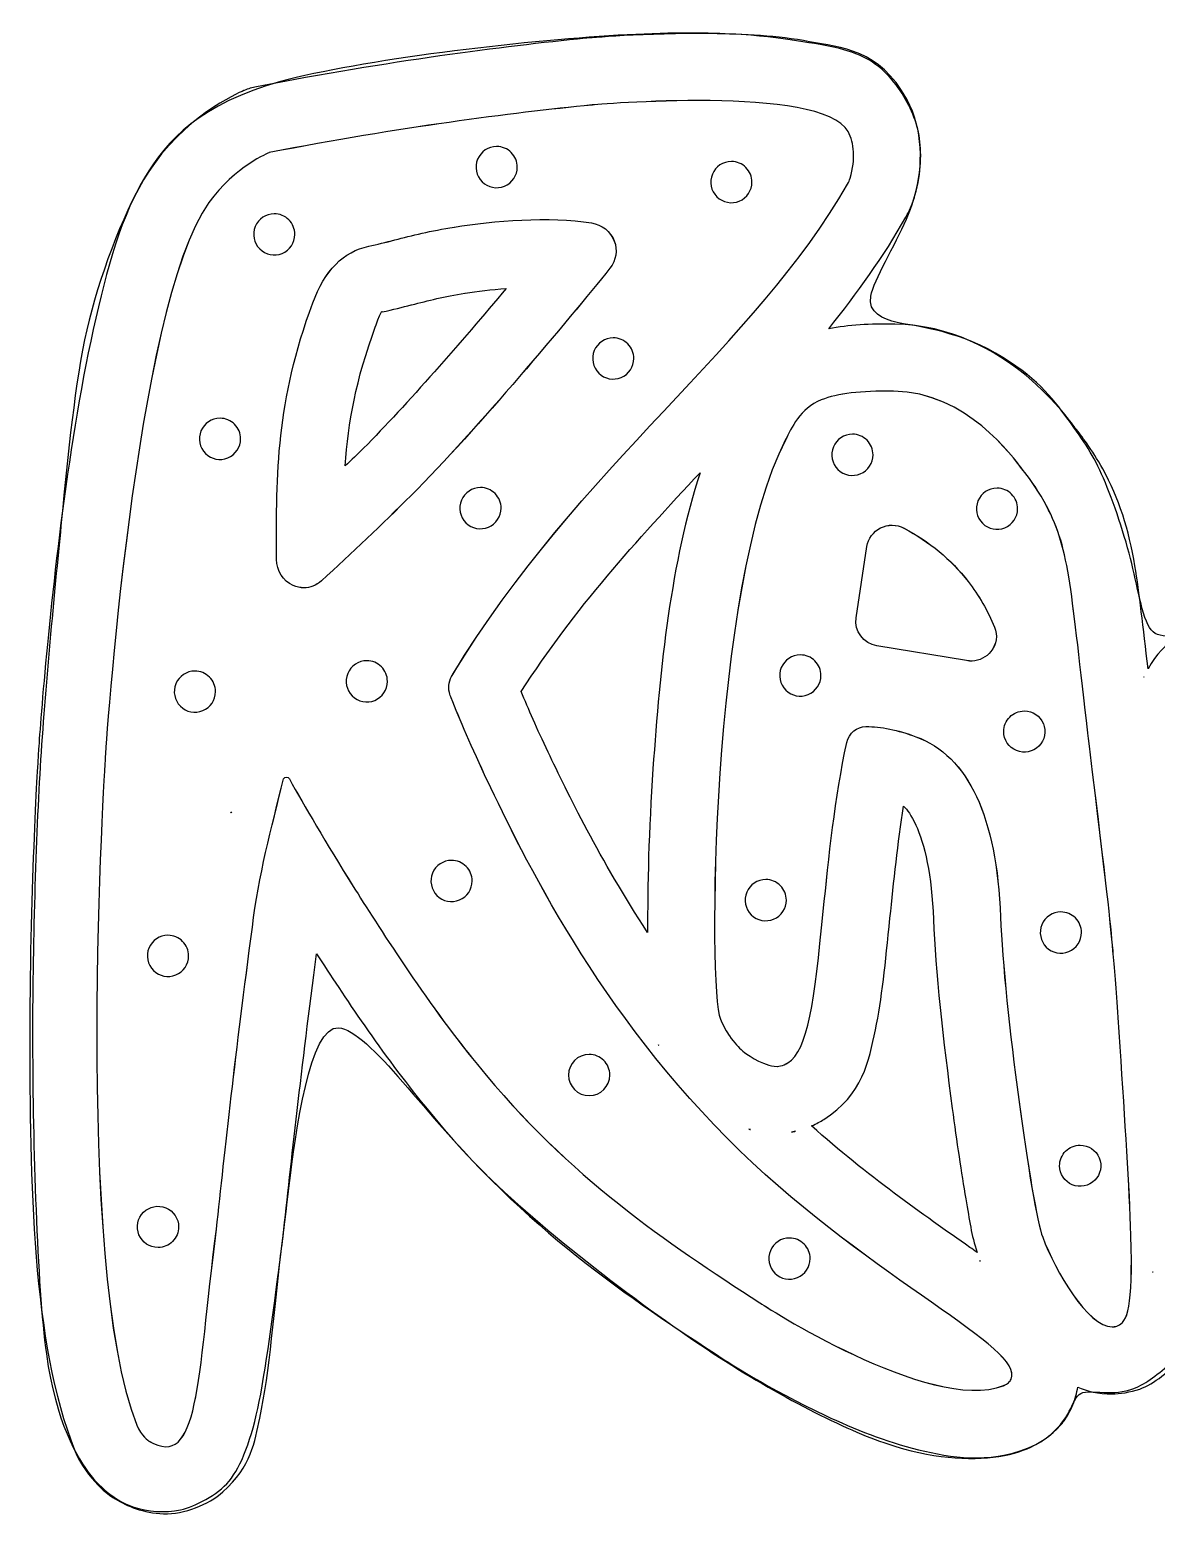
# Model space of a CAD drawing. Header units: millimetres. Extents: x 9.4 to 38.3, y 4.6 to 12.9.
# Drawn here: x 9.42 to 15.74, y 4.61 to 12.94 of the extents above; entities that cross this region are included whole.
import ezdxf

# ---------------------------------------------------------------- set-up
doc = ezdxf.new("R2010")
doc.units = ezdxf.units.MM
doc.layers.add('Outline', color=7, linetype='CONTINUOUS')

msp = doc.modelspace()

# ---------------------------------------------------------------- linework, layer by layer
at = {"layer": 'Outline', "color": 7}
for points in [[(13.244299, 12.913633), (13.244165, 12.913608)], [(11.399839, 11.352812), (11.399956, 11.352835)], [(14.057397, 9.636773), (14.118052, 10.036862)], [(14.057526, 9.63653), (14.117987, 10.037022)], [(14.67661, 9.396235), (14.173798, 9.479434)], [(14.676776, 9.396487), (14.174041, 9.479304)], [(15.67094, 9.304001), (15.671477, 9.305299)], [(10.554313, 8.54299), (10.554126, 8.543263), (10.551215, 8.548389)], [(15.537609, 7.230407), (15.527111, 7.394875)], [(15.537538, 7.230478), (15.527202, 7.394809)], [(12.949841, 7.238286), (12.948978, 7.240313)], [(13.464331, 6.766105), (13.455468, 6.768748)], [(13.717119, 6.756354), (13.69559, 6.752117)], [(14.752133, 6.027853), (14.75106, 6.030724)], [(15.720847, 5.966592), (15.719751, 5.968666)], [(13.311755, 5.478691), (13.311871, 5.478621)]]:
    msp.add_lwpolyline(points, dxfattribs=at)
for points in [[(12.722646, 12.904201)], [(13.239489, 12.537643)], [(12.041143, 12.280359)], [(10.121888, 12.185472)], [(13.357646, 12.196325)], [(10.793854, 11.903147)], [(12.572347, 11.851897)], [(12.095331, 11.48472)], [(12.695178, 11.206906)], [(14.267333, 10.908286)], [(10.489656, 10.756071)], [(14.036564, 10.666542)], [(13.18245, 10.450711)], [(11.950589, 10.36734)], [(14.847444, 10.363938)], [(14.193952, 10.140892)], [(11.058479, 9.844399)], [(13.744282, 9.428557)], [(14.81325, 9.44781)], [(10.348858, 9.338066)], [(11.312955, 9.395812)], [(15.000489, 9.114026)], [(14.112219, 9.026725)], [(11.990465, 8.721118)], [(14.322803, 8.580308)], [(11.788237, 8.276067)], [(13.550414, 8.168406)], [(14.247075, 7.951773)], [(15.205527, 7.986611)], [(10.197944, 7.855635)], [(12.560123, 7.187347)], [(13.419354, 7.208245)], [(15.537609, 7.230407)], [(13.717119, 6.756354)], [(15.313815, 6.678638)], [(10.141959, 6.10444)], [(13.683616, 6.15758)]]:
    msp.add_lwpolyline(points, close=True, dxfattribs=at)
for points in [[(13.244165, 12.913608), (12.879502, 12.918134), (12.542889, 12.887887), (12.542889, 12.887887)], [(13.723642, 12.873498), (13.531109, 12.902142), (13.266828, 12.935766), (12.722646, 12.904201)], [(13.795168, 12.868547), (13.616261, 12.901851), (13.426641, 12.91137), (13.244299, 12.913633)], [(12.538742, 12.8875), (12.071845, 12.841049), (11.442116, 12.76015), (10.69424, 12.615323)], [(12.722649, 12.904201), (12.178466, 12.872636), (11.27332, 12.766303), (10.828611, 12.644569)], [(12.542889, 12.887887), (12.541506, 12.887766), (12.540123, 12.887637), (12.538742, 12.8875)], [(14.132062, 12.76399), (14.036981, 12.821201), (13.916176, 12.844854), (13.723642, 12.873498)], [(14.34155, 12.545407), (14.186478, 12.827015), (13.974076, 12.835243), (13.795168, 12.868547)], [(14.343968, 12.527811), (14.296736, 12.61593), (14.227143, 12.706779), (14.132062, 12.76399)], [(10.828611, 12.644569), (10.383903, 12.522834), (10.189282, 12.314687), (10.065964, 12.104402)], [(10.626008, 12.595252), (10.626008, 12.595252), (10.33293, 12.479246), (10.121888, 12.185472)], [(10.69424, 12.615323), (10.670913, 12.610804), (10.648067, 12.604083), (10.626008, 12.595252)], [(14.011906, 12.36391), (13.866101, 12.628692), (12.576018, 12.513214), (12.576018, 12.513214)], [(12.576018, 12.513214), (12.118773, 12.467723), (11.50056, 12.388405), (10.765703, 12.246099)], [(12.575964, 12.513355), (12.11872, 12.467864), (11.500596, 12.388494), (10.76574, 12.246188)], [(13.239489, 12.537643), (12.898743, 12.541871), (12.575964, 12.513355), (12.575964, 12.513355)], [(14.012051, 12.36401), (13.939149, 12.496401), (13.580235, 12.533414), (13.239489, 12.537643)], [(14.343624, 12.541579), (14.34294, 12.542859), (14.342248, 12.544135), (14.34155, 12.545407)], [(14.385224, 11.999754), (14.4351, 12.175249), (14.431923, 12.376753), (14.343624, 12.541579)], [(14.419099, 12.24987), (14.41609, 12.354169), (14.391199, 12.439692), (14.343968, 12.527811)], [(14.02357, 12.102627), (14.055064, 12.213439), (14.046899, 12.298589), (14.011906, 12.36391)], [(14.023419, 12.102528), (14.054913, 12.213339), (14.047045, 12.29869), (14.012051, 12.36401)], [(10.76574, 12.246188), (10.76574, 12.246188), (10.573064, 12.169062), (10.42726, 11.966102)], [(10.765703, 12.246099), (10.765703, 12.246099), (10.57324, 12.169114), (10.427435, 11.966154)], [(12.041143, 12.280359), (11.994411, 12.280359), (11.952279, 12.252208), (11.934395, 12.209032)], [(12.122845, 12.246517), (12.101176, 12.268186), (12.071787, 12.280359), (12.041143, 12.280359)], [(12.156687, 12.164816), (12.156687, 12.19546), (12.144513, 12.224849), (12.122845, 12.246517)], [(14.339452, 11.873619), (14.403138, 12.022374), (14.422108, 12.145572), (14.419099, 12.24987)], [(10.121888, 12.185402), (9.948654, 11.94413), (9.872109, 11.656675), (9.793461, 11.317657)], [(11.934395, 12.209032), (11.916512, 12.165857), (11.926397, 12.11616), (11.959442, 12.083115)], [(12.08536, 12.058068), (12.128535, 12.075952), (12.156687, 12.118083), (12.156687, 12.164816)], [(13.357646, 12.196325), (13.310914, 12.196325), (13.268782, 12.168174), (13.250899, 12.124998)], [(13.439348, 12.162483), (13.417679, 12.184152), (13.38829, 12.196325), (13.357646, 12.196325)], [(13.47319, 12.080782), (13.47319, 12.111426), (13.461016, 12.140815), (13.439348, 12.162483)], [(10.065964, 12.104402), (9.942644, 11.894118), (9.807871, 11.540127), (9.742245, 11.251584)], [(11.959442, 12.083115), (11.992487, 12.05007), (12.042184, 12.040184), (12.08536, 12.058068)], [(13.250899, 12.124998), (13.233015, 12.081823), (13.2429, 12.032126), (13.275945, 11.999081)], [(13.401863, 11.974034), (13.445038, 11.991918), (13.47319, 12.034049), (13.47319, 12.080782)], [(14.009468, 12.069972), (14.0153, 12.08047), (14.01992, 12.090863), (14.023419, 12.102528)], [(14.009573, 12.069967), (14.015405, 12.080465), (14.020071, 12.090963), (14.02357, 12.102627)], [(11.794503, 9.319501), (12.502532, 10.483609), (13.499838, 11.171808), (14.009573, 12.069967)], [(11.794617, 9.319754), (12.502645, 10.48386), (13.499733, 11.171814), (14.009468, 12.069972)], [(13.275945, 11.999081), (13.30899, 11.966035), (13.358687, 11.95615), (13.401863, 11.974034)], [(14.33827, 11.887393), (14.354201, 11.916071), (14.371608, 11.954218), (14.383697, 11.994514)], [(14.383697, 11.994514), (14.384218, 11.996257), (14.384727, 11.998004), (14.385224, 11.999754)], [(10.427435, 11.966154), (10.008683, 11.382934), (9.845382, 8.847093), (9.845382, 8.847093)], [(10.42726, 11.966102), (10.008509, 11.382883), (9.845384, 8.846915), (9.845384, 8.846915)], [(10.687106, 11.83182), (10.669222, 11.788645), (10.679107, 11.738947), (10.712153, 11.705902)], [(10.793854, 11.903147), (10.747121, 11.903147), (10.70499, 11.874996), (10.687106, 11.83182)], [(10.875555, 11.869305), (10.853887, 11.890974), (10.824498, 11.903147), (10.793854, 11.903147)], [(10.909397, 11.787604), (10.909397, 11.818248), (10.897224, 11.847636), (10.875555, 11.869305)], [(11.470089, 11.756296), (11.564571, 11.780791), (11.672111, 11.807647), (11.803919, 11.828643)], [(11.470233, 11.756195), (11.564714, 11.78069), (11.672027, 11.807518), (11.803835, 11.828514)], [(11.803835, 11.828514), (12.021959, 11.864674), (12.339231, 11.889169), (12.572519, 11.851843)], [(11.803919, 11.828643), (12.022043, 11.864802), (12.339059, 11.889223), (12.572347, 11.851897)], [(12.572347, 11.851897), (12.631836, 11.842566), (12.680025, 11.804268), (12.701021, 11.750611)], [(12.572519, 11.851843), (12.632007, 11.842511), (12.679831, 11.804019), (12.700827, 11.750362)], [(13.903451, 11.258085), (14.062472, 11.455689), (14.209996, 11.661361), (14.336583, 11.884409)], [(14.139404, 11.440632), (14.156205, 11.532853), (14.275767, 11.724864), (14.339452, 11.873619)], [(14.336583, 11.884409), (14.33715, 11.885401), (14.337712, 11.886396), (14.33827, 11.887393)], [(10.83807, 11.680856), (10.881246, 11.69874), (10.909397, 11.740871), (10.909397, 11.787604)], [(11.324362, 11.721156), (11.369854, 11.730487), (11.418766, 11.743465), (11.470089, 11.756296)], [(11.324428, 11.721201), (11.369919, 11.730533), (11.418909, 11.743364), (11.470233, 11.756195)], [(12.701021, 11.750611), (12.72085, 11.699288), (12.711209, 11.641974), (12.676216, 11.597649)], [(12.700827, 11.750362), (12.720656, 11.699039), (12.711325, 11.641884), (12.676332, 11.597559)], [(10.712153, 11.705902), (10.745198, 11.672857), (10.794895, 11.662972), (10.83807, 11.680856)], [(11.009489, 11.402763), (11.075976, 11.584728), (11.182122, 11.69204), (11.324428, 11.721201)], [(11.009652, 11.402829), (11.076139, 11.584794), (11.182057, 11.691995), (11.324362, 11.721156)], [(12.676216, 11.597649), (12.438263, 11.301374), (11.935466, 10.699553), (11.56104, 10.322793)], [(12.676332, 11.597559), (12.438378, 11.301283), (11.935642, 10.6994), (11.561215, 10.32264)], [(12.095289, 11.484719), (11.847212, 11.189194), (11.537039, 10.832126), (11.294889, 10.588406)], [(11.564488, 11.392339), (11.656474, 11.416187), (11.749073, 11.439174), (11.863092, 11.457337)], [(11.863092, 11.457337), (11.863874, 11.457455), (11.864656, 11.457577), (11.865438, 11.457701)], [(11.865438, 11.457701), (11.931356, 11.468628), (12.012434, 11.477984), (12.095331, 11.48472)], [(14.286811, 11.293638), (14.208021, 11.311784), (14.122604, 11.348411), (14.139404, 11.440632)], [(10.806528, 9.964543), (10.805362, 10.45678), (10.804196, 10.844039), (11.009489, 11.402763)], [(10.806565, 9.964675), (10.805398, 10.456913), (10.80436, 10.844105), (11.009652, 11.402829)], [(11.362795, 11.273781), (11.401445, 11.379558), (11.39913, 11.352666), (11.399839, 11.352812)], [(11.399956, 11.352835), (11.460778, 11.365311), (11.513411, 11.379564), (11.561321, 11.391542)], [(11.561321, 11.391542), (11.562378, 11.391803), (11.563434, 11.392069), (11.564488, 11.392339)], [(9.742245, 11.251584), (9.676618, 10.963041), (9.636583, 10.54811), (9.601118, 10.18763)], [(9.793461, 11.317657), (9.714814, 10.97864), (9.654093, 10.597754), (9.606558, 10.236923)], [(11.192142, 10.488347), (11.208186, 10.734023), (11.250447, 10.967978), (11.362574, 11.273143)], [(11.362574, 11.273143), (11.362648, 11.273355), (11.362722, 11.273568), (11.362795, 11.273781)], [(14.272156, 11.284285), (14.135794, 11.285989), (14.016518, 11.279455), (13.903451, 11.258085)], [(14.273819, 11.284238), (14.273265, 11.284255), (14.27271, 11.28427), (14.272156, 11.284285)], [(15.286526, 10.700152), (15.27187, 10.718488), (14.902236, 11.273617), (14.273819, 11.284238)], [(14.839187, 11.121282), (14.611685, 11.252336), (14.365602, 11.275492), (14.286811, 11.293638)], [(12.695178, 11.206906), (12.648445, 11.206906), (12.606314, 11.178755), (12.58843, 11.13558)], [(12.776879, 11.173064), (12.755211, 11.194733), (12.725822, 11.206906), (12.695178, 11.206906)], [(12.810721, 11.091363), (12.810721, 11.122007), (12.798548, 11.151396), (12.776879, 11.173064)], [(12.58843, 11.13558), (12.570546, 11.092404), (12.580431, 11.042707), (12.613476, 11.009662)], [(12.739394, 10.984615), (12.78257, 11.002499), (12.810721, 11.04463), (12.810721, 11.091363)], [(15.245641, 10.749843), (15.153562, 10.875596), (15.066688, 10.990228), (14.839187, 11.121282)], [(12.613476, 11.009662), (12.646522, 10.976617), (12.696219, 10.966731), (12.739394, 10.984615)], [(14.267356, 10.908193), (14.080726, 10.910526), (13.95475, 10.895362), (13.861435, 10.859202)], [(14.267333, 10.908286), (14.080702, 10.910619), (13.954988, 10.895353), (13.861673, 10.859194)], [(13.861435, 10.859202), (13.742458, 10.812545), (13.693467, 10.697067), (13.661974, 10.636412)], [(13.861673, 10.859194), (13.742696, 10.812536), (13.693696, 10.697123), (13.662202, 10.636468)], [(14.993902, 10.463869), (14.930914, 10.542021), (14.681418, 10.901288), (14.267333, 10.908286)], [(14.994048, 10.463779), (14.93106, 10.541931), (14.681442, 10.901194), (14.267356, 10.908193)], [(10.489656, 10.756071), (10.442923, 10.756071), (10.400791, 10.72792), (10.382908, 10.684744)], [(10.571357, 10.722229), (10.549688, 10.743897), (10.5203, 10.756071), (10.489656, 10.756071)], [(15.444652, 10.419249), (15.388957, 10.547967), (15.33772, 10.62409), (15.245641, 10.749843)], [(10.382908, 10.684744), (10.365024, 10.641568), (10.374909, 10.591871), (10.407954, 10.558826)], [(10.605199, 10.640528), (10.605199, 10.671171), (10.593025, 10.70056), (10.571357, 10.722229)], [(14.036564, 10.666542), (13.989831, 10.666542), (13.9477, 10.638391), (13.929816, 10.595215)], [(14.118265, 10.6327), (14.096597, 10.654369), (14.067208, 10.666542), (14.036564, 10.666542)], [(15.440236, 10.471785), (15.379447, 10.581103), (15.318818, 10.660171), (15.286526, 10.700152)], [(10.533872, 10.53378), (10.577048, 10.551663), (10.605199, 10.593795), (10.605199, 10.640528)], [(11.294889, 10.588406), (11.261192, 10.554957), (11.22634, 10.521763), (11.192142, 10.488347)], [(13.661974, 10.636412), (13.236223, 9.815238), (13.225725, 7.550012), (13.295711, 7.385544)], [(13.662202, 10.636468), (13.236452, 9.815296), (13.22583, 7.549975), (13.295816, 7.385507)], [(13.929816, 10.595215), (13.911932, 10.55204), (13.921817, 10.502342), (13.954862, 10.469297)], [(14.152107, 10.550999), (14.152107, 10.581643), (14.139934, 10.611031), (14.118265, 10.6327)], [(10.407954, 10.558826), (10.440999, 10.525781), (10.490697, 10.515896), (10.533872, 10.53378)], [(14.08078, 10.444251), (14.123956, 10.462135), (14.152107, 10.504266), (14.152107, 10.550999)], [(12.178833, 9.222577), (12.476313, 9.686634), (12.830857, 10.074919), (13.18245, 10.450711)], [(13.182448, 10.450711), (13.019655, 9.957628), (12.956555, 9.354582), (12.917995, 8.790357)], [(13.954862, 10.469297), (13.987908, 10.436252), (14.037605, 10.426367), (14.08078, 10.444251)], [(15.111724, 10.288686), (15.065067, 10.37267), (15.018397, 10.433542), (14.993902, 10.463869)], [(15.111858, 10.288813), (15.065201, 10.372797), (15.018543, 10.433452), (14.994048, 10.463779)], [(15.620738, 9.927545), (15.586885, 10.130605), (15.531973, 10.307576), (15.440236, 10.471785)], [(15.603137, 9.940969), (15.566589, 10.090803), (15.500348, 10.290531), (15.444652, 10.419249)], [(11.950589, 10.36734), (11.903856, 10.36734), (11.861724, 10.339188), (11.843841, 10.296013)], [(12.03229, 10.333498), (12.010621, 10.355166), (11.981232, 10.36734), (11.950589, 10.36734)], [(12.066132, 10.251796), (12.066132, 10.28244), (12.053958, 10.311829), (12.03229, 10.333498)], [(14.847444, 10.363938), (14.800712, 10.363938), (14.75858, 10.335786), (14.740696, 10.292611)], [(14.929146, 10.330096), (14.907477, 10.351764), (14.878088, 10.363938), (14.847444, 10.363938)], [(14.962988, 10.248394), (14.962988, 10.279038), (14.950814, 10.308427), (14.929146, 10.330096)], [(11.56104, 10.322793), (11.398905, 10.161824), (11.229695, 9.999406), (11.058229, 9.84427)], [(11.561215, 10.32264), (11.39908, 10.161671), (11.229946, 9.999536), (11.058479, 9.844399)], [(11.843841, 10.296013), (11.825957, 10.252837), (11.835842, 10.20314), (11.868887, 10.170095)], [(11.994805, 10.145048), (12.037981, 10.162932), (12.066132, 10.205064), (12.066132, 10.251796)], [(14.740696, 10.292611), (14.722813, 10.249435), (14.732698, 10.199738), (14.765743, 10.166693)], [(14.891661, 10.141646), (14.934836, 10.15953), (14.962988, 10.201661), (14.962988, 10.248394)], [(15.350986, 9.046386), (15.256505, 9.831399), (15.255196, 10.03207), (15.111724, 10.288686)], [(15.350979, 9.046555), (15.256497, 9.831569), (15.255331, 10.032196), (15.111858, 10.288813)], [(9.606558, 10.236923), (9.511487, 9.515262), (9.470207, 8.871049), (9.470207, 8.871049)], [(9.601118, 10.18763), (9.565652, 9.827151), (9.511112, 9.280801), (9.483574, 8.842419)], [(11.868887, 10.170095), (11.901932, 10.13705), (11.951629, 10.127165), (11.994805, 10.145048)], [(14.19387, 10.140675), (14.235862, 10.161671), (14.284853, 10.161671), (14.325678, 10.139509)], [(14.193952, 10.140892), (14.235944, 10.161888), (14.284901, 10.161504), (14.325727, 10.139342)], [(14.765743, 10.166693), (14.798788, 10.133648), (14.848485, 10.123762), (14.891661, 10.141646)], [(14.117987, 10.037022), (14.124986, 10.081347), (14.153126, 10.119896), (14.193952, 10.140892)], [(14.118052, 10.036862), (14.12505, 10.081187), (14.153045, 10.119679), (14.19387, 10.140675)], [(14.325678, 10.139509), (14.467984, 10.064857), (14.589293, 9.964543), (14.684941, 9.8409)], [(14.325727, 10.139342), (14.468033, 10.06469), (14.589229, 9.964295), (14.684877, 9.840652)], [(10.899844, 9.817571), (10.842688, 9.843233), (10.806528, 9.900389), (10.806528, 9.964543)], [(10.900099, 9.817398), (10.842944, 9.843059), (10.806565, 9.900521), (10.806565, 9.964675)], [(15.723164, 9.557909), (15.664959, 9.609208), (15.639685, 9.791134), (15.603137, 9.940969)], [(15.694256, 9.350772), (15.667393, 9.585095), (15.645607, 9.77837), (15.620738, 9.927545)], [(11.058479, 9.844399), (11.029318, 9.818738), (10.994325, 9.804741), (10.959332, 9.804741)], [(11.058229, 9.84427), (11.029068, 9.818608), (10.99452, 9.804995), (10.959527, 9.804995)], [(14.684877, 9.840652), (14.745532, 9.762501), (14.795863, 9.676486), (14.833189, 9.584337)], [(14.684941, 9.8409), (14.745596, 9.762749), (14.795753, 9.676432), (14.833079, 9.584283)], [(10.959332, 9.804741), (10.939503, 9.804741), (10.919673, 9.809406), (10.899844, 9.817571)], [(10.959527, 9.804995), (10.939697, 9.804995), (10.919929, 9.809233), (10.900099, 9.817398)], [(14.174041, 9.479304), (14.098222, 9.492135), (14.045732, 9.562121), (14.057397, 9.636773)], [(14.173798, 9.479434), (14.097979, 9.492265), (14.045862, 9.561878), (14.057526, 9.63653)], [(14.833189, 9.584337), (14.853018, 9.538846), (14.844529, 9.487571), (14.813035, 9.447912)], [(14.833079, 9.584283), (14.852909, 9.538792), (14.844744, 9.487469), (14.81325, 9.44781)], [(16.008146, 9.58545), (15.925254, 9.563116), (15.782743, 9.518304), (15.694256, 9.350772)], [(15.991266, 9.572287), (15.910891, 9.551639), (15.781369, 9.506609), (15.723164, 9.557909)], [(13.744282, 9.428557), (13.697549, 9.428557), (13.655418, 9.400406), (13.637534, 9.35723)], [(13.825983, 9.394715), (13.804314, 9.416384), (13.774926, 9.428557), (13.744282, 9.428557)], [(14.813035, 9.447912), (14.787374, 9.415251), (14.748957, 9.396501), (14.708131, 9.394168)], [(14.81325, 9.44781), (14.787588, 9.41515), (14.749096, 9.396487), (14.70827, 9.394154)], [(10.348858, 9.338066), (10.302126, 9.338066), (10.259994, 9.309915), (10.24211, 9.266739)], [(10.43056, 9.304224), (10.408891, 9.325892), (10.379502, 9.338066), (10.348858, 9.338066)], [(11.312955, 9.395812), (11.266222, 9.395812), (11.224091, 9.367661), (11.206207, 9.324486)], [(11.394657, 9.361971), (11.372988, 9.383639), (11.343599, 9.395812), (11.312955, 9.395812)], [(11.428498, 9.280269), (11.428498, 9.310913), (11.416325, 9.340302), (11.394657, 9.361971)], [(13.637534, 9.35723), (13.61965, 9.314055), (13.629535, 9.264357), (13.66258, 9.231312)], [(13.859825, 9.313014), (13.859825, 9.343658), (13.847652, 9.373046), (13.825983, 9.394715)], [(14.708131, 9.394168), (14.697633, 9.394168), (14.687108, 9.393902), (14.67661, 9.396235)], [(14.70827, 9.394154), (14.697772, 9.394154), (14.687274, 9.394154), (14.676776, 9.396487)], [(10.24211, 9.266739), (10.224227, 9.223563), (10.234112, 9.173866), (10.267157, 9.140821)], [(10.464402, 9.222523), (10.464402, 9.253167), (10.452228, 9.282555), (10.43056, 9.304224)], [(11.206207, 9.324486), (11.188323, 9.28131), (11.198209, 9.231613), (11.231254, 9.198568)], [(11.357172, 9.173521), (11.400347, 9.191405), (11.428498, 9.233536), (11.428498, 9.280269)], [(11.77584, 9.216855), (11.767675, 9.251848), (11.77584, 9.289174), (11.794503, 9.319501)], [(11.776014, 9.216918), (11.767849, 9.251911), (11.775897, 9.289427), (11.794617, 9.319754)], [(13.788498, 9.206266), (13.831674, 9.22415), (13.859825, 9.266281), (13.859825, 9.313014)], [(15.67122, 9.304525), (15.671103, 9.304331), (15.671022, 9.304195), (15.67094, 9.304001)], [(15.671477, 9.305299), (15.67136, 9.305041), (15.671325, 9.304781), (15.67122, 9.304525)], [(10.393075, 9.115775), (10.43625, 9.133658), (10.464402, 9.17579), (10.464402, 9.222523)], [(11.231254, 9.198568), (11.264299, 9.165523), (11.313996, 9.155637), (11.357172, 9.173521)], [(11.786338, 9.187694), (11.782839, 9.195859), (11.778173, 9.20519), (11.77584, 9.216855)], [(11.786349, 9.187463), (11.782849, 9.195628), (11.778347, 9.205254), (11.776014, 9.216918)], [(11.990465, 8.721118), (11.900649, 8.908915), (11.832996, 9.069883), (11.786338, 9.187694)], [(11.990471, 8.721342), (11.900655, 8.909138), (11.833006, 9.069652), (11.786349, 9.187463)], [(12.329674, 8.883581), (12.26672, 9.01521), (12.219113, 9.125563), (12.178833, 9.222577)], [(13.66258, 9.231312), (13.695625, 9.198267), (13.745323, 9.188382), (13.788498, 9.206266)], [(10.267157, 9.140821), (10.300202, 9.107776), (10.349899, 9.097891), (10.393075, 9.115775)], [(14.884946, 8.998483), (14.884946, 9.029127), (14.897119, 9.058516), (14.918788, 9.080184)], [(14.918788, 9.080184), (14.940456, 9.101853), (14.969845, 9.114026), (15.000489, 9.114026)], [(15.000489, 9.114026), (15.047222, 9.114026), (15.089353, 9.085875), (15.107237, 9.042699)], [(14.004816, 8.936832), (14.01648, 8.990488), (14.06098, 9.026749), (14.112303, 9.026749)], [(14.004907, 8.936909), (14.016571, 8.990565), (14.060896, 9.026725), (14.112219, 9.026725)], [(14.112219, 9.026725), (14.19737, 9.026725), (14.289518, 9.008062), (14.392165, 8.969569)], [(14.112303, 9.026749), (14.197453, 9.026749), (14.289742, 9.007881), (14.392389, 8.969388)], [(14.956273, 8.891735), (14.913097, 8.909619), (14.884946, 8.95175), (14.884946, 8.998483)], [(15.107237, 9.042699), (15.125121, 8.999524), (15.115236, 8.949827), (15.082191, 8.916782)], [(15.365972, 8.917195), (15.349642, 9.047836), (15.353319, 9.024224), (15.350986, 9.046386)], [(15.366142, 8.91708), (15.349812, 9.047721), (15.353312, 9.024392), (15.350979, 9.046555)], [(13.873042, 7.989604), (13.903368, 8.289379), (13.938329, 8.630059), (14.004816, 8.936832)], [(13.873099, 7.98976), (13.903427, 8.289535), (13.93842, 8.630135), (14.004907, 8.936909)], [(14.392165, 8.969569), (14.686108, 8.861091), (14.847077, 8.52049), (14.866906, 7.958266)], [(14.392389, 8.969388), (14.686332, 8.860909), (14.846949, 8.520305), (14.866779, 7.958081)], [(15.082191, 8.916782), (15.049145, 8.883736), (14.999448, 8.873851), (14.956273, 8.891735)], [(15.497747, 7.767912), (15.482583, 7.940545), (15.465119, 8.098355), (15.365972, 8.917195)], [(15.49795, 7.768136), (15.482786, 7.940769), (15.46529, 8.098239), (15.366142, 8.91708)], [(9.470207, 8.871049), (9.470199, 8.870908), (9.423617, 8.150651), (9.42298, 7.314376)], [(9.483574, 8.842419), (9.456038, 8.404036), (9.437148, 7.781367), (9.438584, 7.242352)], [(9.845384, 8.846915), (9.845384, 8.846915), (9.662071, 6.00577), (10.023668, 5.107612)], [(9.845382, 8.847093), (9.845382, 8.847093), (9.662251, 6.005645), (10.023847, 5.107487)], [(12.330036, 8.882761), (12.329915, 8.883034), (12.329795, 8.883308), (12.329674, 8.883581)], [(12.888036, 7.872104), (12.619733, 8.281386), (12.438602, 8.654374), (12.330036, 8.882761)], [(10.846187, 8.733949), (10.85202, 8.745613), (10.870683, 8.746779), (10.878848, 8.732782)], [(10.846355, 8.733744), (10.852188, 8.745408), (10.870747, 8.746708), (10.878912, 8.73271)], [(12.917995, 8.790357), (12.894514, 8.446797), (12.886482, 8.127617), (12.888036, 7.872104)], [(10.671172, 7.901237), (10.704999, 8.190514), (10.777535, 8.453799), (10.846355, 8.733744)], [(10.671221, 7.90111), (10.705048, 8.190388), (10.777367, 8.454003), (10.846187, 8.733949)], [(10.878848, 8.732782), (10.962831, 8.583478), (11.082975, 8.374685), (11.236945, 8.129733)], [(10.878912, 8.73271), (10.962896, 8.583406), (11.083059, 8.374599), (11.237029, 8.129647)], [(13.405357, 6.647187), (12.609845, 7.417038), (12.181761, 8.318696), (11.990465, 8.721118)], [(13.405371, 6.647051), (12.609859, 7.416901), (12.181767, 8.31892), (11.990471, 8.721342)], [(14.247075, 7.951866), (14.267776, 8.156482), (14.291257, 8.374062), (14.322803, 8.580308)], [(14.322848, 8.580307), (14.344757, 8.559694), (14.366458, 8.528535), (14.39206, 8.474028)], [(10.551215, 8.548389), (10.552066, 8.546879), (10.553456, 8.544512), (10.554313, 8.54299)], [(14.39206, 8.474028), (14.439969, 8.372033), (14.482254, 8.192871), (14.491002, 7.944825)], [(11.788237, 8.276067), (11.741504, 8.276067), (11.699372, 8.247916), (11.681489, 8.204741)], [(11.869938, 8.242225), (11.848269, 8.263894), (11.81888, 8.276067), (11.788237, 8.276067)], [(11.681489, 8.204741), (11.663605, 8.161565), (11.67349, 8.111868), (11.706535, 8.078823)], [(11.90378, 8.160524), (11.90378, 8.191168), (11.891606, 8.220557), (11.869938, 8.242225)], [(13.550414, 8.168406), (13.503681, 8.168406), (13.46155, 8.140254), (13.443666, 8.097079)], [(13.632115, 8.134564), (13.610447, 8.156232), (13.581058, 8.168406), (13.550414, 8.168406)], [(11.236945, 8.129733), (11.371085, 7.917441), (11.640533, 7.489357), (11.933309, 7.130094)], [(11.237029, 8.129647), (11.371169, 7.917355), (11.640334, 7.489489), (11.93311, 7.130226)], [(11.706535, 8.078823), (11.73958, 8.045778), (11.789277, 8.035892), (11.832453, 8.053776)], [(11.832453, 8.053776), (11.875628, 8.07166), (11.90378, 8.113791), (11.90378, 8.160524)], [(13.443666, 8.097079), (13.425782, 8.053903), (13.435668, 8.004206), (13.468713, 7.971161)], [(13.665957, 8.052862), (13.665957, 8.083506), (13.653784, 8.112895), (13.632115, 8.134564)], [(13.594631, 7.946114), (13.637806, 7.963998), (13.665957, 8.00613), (13.665957, 8.052862)], [(13.468713, 7.971161), (13.501758, 7.938116), (13.551455, 7.928231), (13.594631, 7.946114)], [(13.67357, 7.139527), (13.789048, 7.213013), (13.821719, 7.481037), (13.873042, 7.989604)], [(13.673638, 7.139425), (13.789116, 7.212911), (13.821776, 7.481192), (13.873099, 7.98976)], [(14.165448, 7.324971), (14.201212, 7.497223), (14.22128, 7.696171), (14.247075, 7.951773)], [(14.491002, 7.944825), (14.491002, 7.944544), (14.491002, 7.944262), (14.491002, 7.943981)], [(14.491002, 7.943981), (14.501407, 7.666967), (14.54612, 7.258512), (14.59621, 6.884503)], [(14.866779, 7.958081), (14.885442, 7.461178), (15.041635, 6.323945), (15.103457, 6.16181)], [(14.866906, 7.958266), (14.885569, 7.461363), (15.041872, 6.324084), (15.103693, 6.161948)], [(15.098779, 7.915285), (15.080895, 7.872109), (15.09078, 7.822412), (15.123825, 7.789367)], [(15.205527, 7.986611), (15.158794, 7.986611), (15.116663, 7.95846), (15.098779, 7.915285)], [(15.287228, 7.95277), (15.265559, 7.974438), (15.236171, 7.986611), (15.205527, 7.986611)], [(15.32107, 7.871068), (15.32107, 7.901712), (15.308896, 7.931101), (15.287228, 7.95277)], [(10.197944, 7.855635), (10.151211, 7.855635), (10.10908, 7.827484), (10.091196, 7.784309)], [(10.279646, 7.821793), (10.257977, 7.843462), (10.228588, 7.855635), (10.197944, 7.855635)], [(10.469427, 6.206273), (10.517251, 6.647187), (10.57674, 7.196581), (10.671221, 7.90111)], [(10.469635, 6.206252), (10.517459, 6.647166), (10.576691, 7.196708), (10.671172, 7.901237)], [(15.249743, 7.76432), (15.292919, 7.782204), (15.32107, 7.824335), (15.32107, 7.871068)], [(10.091196, 7.784309), (10.073312, 7.741133), (10.083198, 7.691436), (10.116243, 7.658391)], [(10.313487, 7.740092), (10.313487, 7.770736), (10.301314, 7.800125), (10.279646, 7.821793)], [(10.843481, 6.165706), (10.888804, 6.583566), (10.946036, 7.104828), (11.031455, 7.752132)], [(11.031455, 7.752132), (11.180256, 7.519834), (11.398104, 7.191641), (11.641467, 6.892977)], [(15.123825, 7.789367), (15.15687, 7.756322), (15.206568, 7.746436), (15.249743, 7.76432)], [(15.527202, 7.394809), (15.516704, 7.552278), (15.505912, 7.680429), (15.497747, 7.767912)], [(15.527111, 7.394875), (15.516613, 7.552345), (15.506115, 7.680653), (15.49795, 7.768136)], [(10.242161, 7.633344), (10.285336, 7.651228), (10.313487, 7.693359), (10.313487, 7.740092)], [(10.116243, 7.658391), (10.149288, 7.625346), (10.198985, 7.61546), (10.242161, 7.633344)], [(10.871554, 6.402635), (10.899873, 6.641624), (10.975062, 7.276194), (11.124536, 7.331945)], [(11.124536, 7.331945), (11.27401, 7.387696), (11.597334, 6.901903), (11.943754, 6.550926)], [(13.295711, 7.385544), (13.316707, 7.335387), (13.347035, 7.291062), (13.347035, 7.291062)], [(13.295816, 7.385507), (13.316812, 7.33535), (13.346976, 7.290939), (13.346976, 7.290939)], [(9.42298, 7.314376), (9.422339, 6.479042), (9.43462, 5.566397), (9.674083, 4.969444)], [(13.346976, 7.290939), (13.373803, 7.252447), (13.400659, 7.224587), (13.419323, 7.208257)], [(13.347035, 7.291062), (13.373863, 7.25257), (13.400691, 7.224575), (13.419354, 7.208245)], [(13.875387, 6.822308), (14.094257, 6.96159), (14.129677, 7.152696), (14.165448, 7.324971)], [(9.438584, 7.242352), (9.440018, 6.703337), (9.462723, 5.88913), (9.515867, 5.507079)], [(12.560123, 7.187347), (12.49631, 7.187347), (12.44458, 7.135616), (12.44458, 7.071803)], [(12.641824, 7.153505), (12.620155, 7.175173), (12.590767, 7.187347), (12.560123, 7.187347)], [(12.948978, 7.240313), (12.949164, 7.239852), (12.949351, 7.239656), (12.949549, 7.239197)], [(12.949549, 7.239197), (12.949724, 7.238786), (12.949666, 7.2387), (12.949841, 7.238286)], [(13.419323, 7.208257), (13.419323, 7.208257), (13.485983, 7.150971), (13.567634, 7.127642)], [(13.419354, 7.208245), (13.419354, 7.208245), (13.485841, 7.15109), (13.567492, 7.127761)], [(15.598516, 6.171112), (15.590351, 6.444059), (15.565532, 6.809393), (15.537538, 7.230478)], [(15.598264, 6.17128), (15.590099, 6.444227), (15.565604, 6.809323), (15.537609, 7.230407)], [(11.93311, 7.130226), (12.45684, 6.486351), (12.994944, 6.135124), (13.517508, 5.793357)], [(11.933309, 7.130094), (12.457041, 6.486219), (12.99477, 6.13512), (13.517335, 5.793353)], [(12.675666, 7.071803), (12.675666, 7.102447), (12.663493, 7.131836), (12.641824, 7.153505)], [(13.567492, 7.127761), (13.586155, 7.121929), (13.608317, 7.117263), (13.633979, 7.123095)], [(13.567634, 7.127642), (13.586297, 7.12181), (13.608118, 7.117159), (13.63378, 7.122991)], [(13.63378, 7.122991), (13.647777, 7.125324), (13.660739, 7.131362), (13.67357, 7.139527)], [(13.633979, 7.123095), (13.647976, 7.125428), (13.660807, 7.13126), (13.673638, 7.139425)], [(12.44458, 7.071803), (12.44458, 7.007991), (12.49631, 6.95626), (12.560123, 6.95626)], [(12.560123, 6.95626), (12.623935, 6.95626), (12.675666, 7.007991), (12.675666, 7.071803)], [(11.641467, 6.892977), (12.202513, 6.203225), (12.789387, 5.820329), (13.311755, 5.478691)], [(14.59621, 6.884503), (14.621255, 6.697498), (14.647642, 6.521126), (14.672438, 6.37717)], [(13.455468, 6.768748), (13.456553, 6.768409), (13.458597, 6.767981), (13.459751, 6.767631)], [(13.459751, 6.767631), (13.461355, 6.767163), (13.462714, 6.766567), (13.464331, 6.766105)], [(13.69559, 6.752117), (13.700543, 6.752943), (13.704711, 6.754392), (13.709511, 6.755352)], [(13.709511, 6.755352), (13.712108, 6.755892), (13.714512, 6.755761), (13.717119, 6.756354)], [(13.807587, 6.786381), (13.834233, 6.79828), (13.857722, 6.811067), (13.875387, 6.822308)], [(14.695494, 6.105152), (14.437335, 6.285948), (14.116893, 6.509006), (13.807587, 6.786381)], [(15.232113, 6.644796), (15.253782, 6.666464), (15.283171, 6.678638), (15.313815, 6.678638)], [(15.313815, 6.678638), (15.360547, 6.678638), (15.402679, 6.650486), (15.420563, 6.607311)], [(14.926395, 5.36527), (15.008045, 5.539069), (14.16121, 5.91583), (13.405357, 6.647187)], [(14.926207, 5.365477), (15.007858, 5.539276), (14.161223, 5.915694), (13.405371, 6.647051)], [(15.198271, 6.563094), (15.198271, 6.593738), (15.210445, 6.623127), (15.232113, 6.644796)], [(15.420563, 6.607311), (15.438446, 6.564135), (15.428561, 6.514438), (15.395516, 6.481393)], [(11.943754, 6.550926), (12.290174, 6.199949), (12.890489, 5.74999), (13.256352, 5.510154)], [(15.269598, 6.456347), (15.226423, 6.47423), (15.198271, 6.516362), (15.198271, 6.563094)], [(15.395516, 6.481393), (15.362471, 6.448348), (15.312774, 6.438463), (15.269598, 6.456347)], [(10.060258, 6.301684), (10.093303, 6.334729), (10.143, 6.344615), (10.186176, 6.326731)], [(10.82329, 6.008079), (10.842909, 6.160911), (10.843235, 6.163645), (10.871554, 6.402635)], [(14.672438, 6.37717), (14.693816, 6.253063), (14.702875, 6.17682), (14.735796, 6.076584)], [(10.035211, 6.175767), (10.017328, 6.218942), (10.027213, 6.268639), (10.060258, 6.301684)], [(10.186176, 6.326731), (10.229351, 6.308847), (10.257503, 6.266716), (10.257503, 6.219983)], [(10.141959, 6.10444), (10.095227, 6.10444), (10.053095, 6.132591), (10.035211, 6.175767)], [(10.091363, 5.018728), (10.373642, 4.853094), (10.35999, 5.343087), (10.469635, 6.206252)], [(10.091501, 5.018837), (10.373779, 4.853203), (10.359782, 5.343108), (10.469427, 6.206273)], [(10.257503, 6.219983), (10.257503, 6.189339), (10.245329, 6.15995), (10.223661, 6.138282)], [(10.842665, 6.158871), (10.842958, 6.161147), (10.84323, 6.163425), (10.843481, 6.165706)], [(15.519968, 5.66365), (15.580623, 5.684646), (15.61018, 5.76869), (15.598516, 6.171112)], [(15.520112, 5.663879), (15.580767, 5.684874), (15.609928, 5.768858), (15.598264, 6.17128)], [(10.223661, 6.138282), (10.201992, 6.116613), (10.172603, 6.10444), (10.141959, 6.10444)], [(10.712694, 5.146825), (10.77028, 5.411765), (10.789209, 5.738047), (10.842665, 6.158871)], [(13.576868, 6.086253), (13.558984, 6.043077), (13.568869, 5.99338), (13.601915, 5.960335)], [(13.683616, 6.15758), (13.636883, 6.15758), (13.594752, 6.129428), (13.576868, 6.086253)], [(13.765317, 6.123738), (13.743649, 6.145406), (13.71426, 6.15758), (13.683616, 6.15758)], [(13.799159, 6.042036), (13.799159, 6.07268), (13.786986, 6.102069), (13.765317, 6.123738)], [(14.735796, 6.076584), (14.721732, 6.086425), (14.70998, 6.095008), (14.695494, 6.105152)], [(15.103457, 6.16181), (15.174609, 5.970514), (15.35779, 5.658999), (15.493097, 5.658999)], [(15.103693, 6.161948), (15.174846, 5.970652), (15.357977, 5.659213), (15.493284, 5.659213)], [(10.709834, 5.240373), (10.751684, 5.450429), (10.803672, 5.855247), (10.82329, 6.008079)], [(13.727832, 5.935288), (13.771008, 5.953172), (13.799159, 5.995304), (13.799159, 6.042036)], [(14.75106, 6.030724), (14.751247, 6.030229), (14.751491, 6.029715), (14.751678, 6.02922)], [(14.751678, 6.02922), (14.751865, 6.028727), (14.751946, 6.028349), (14.752133, 6.027853)], [(13.601915, 5.960335), (13.63496, 5.92729), (13.684657, 5.917405), (13.727832, 5.935288)], [(15.719751, 5.968666), (15.719973, 5.96825), (15.720241, 5.96785), (15.720463, 5.967435)], [(15.720463, 5.967435), (15.720603, 5.967164), (15.720707, 5.966864), (15.720847, 5.966592)], [(13.517335, 5.793353), (13.517335, 5.793353), (14.470316, 5.170474), (14.884403, 5.32911)], [(13.517508, 5.793357), (13.517508, 5.793357), (14.470263, 5.170668), (14.884348, 5.329304)], [(15.493097, 5.658999), (15.502428, 5.658999), (15.510636, 5.66015), (15.519968, 5.66365)], [(15.493284, 5.659213), (15.502616, 5.659213), (15.510781, 5.660379), (15.520112, 5.663879)], [(9.515867, 5.507079), (9.56901, 5.125028), (9.68798, 4.921826), (9.766079, 4.824759)], [(13.256352, 5.510154), (13.622215, 5.270318), (13.997184, 5.080881), (14.235078, 5.002029)], [(13.311871, 5.478621), (13.311871, 5.478621), (13.567957, 5.310456), (13.886206, 5.161358)], [(15.647599, 5.310444), (15.726389, 5.339143), (15.82402, 5.41214), (15.874872, 5.490445)], [(15.658529, 5.333328), (15.715782, 5.364445), (15.806692, 5.436446), (15.852421, 5.493596)], [(14.884348, 5.329304), (14.907677, 5.338635), (14.920521, 5.354625), (14.920521, 5.354625)], [(14.884403, 5.32911), (14.907731, 5.338442), (14.920562, 5.354772), (14.920562, 5.354772)], [(14.920521, 5.354625), (14.922854, 5.358124), (14.92504, 5.361978), (14.926207, 5.365477)], [(14.920562, 5.354772), (14.922895, 5.358271), (14.925228, 5.361771), (14.926395, 5.36527)], [(15.488276, 5.290661), (15.539501, 5.291229), (15.601276, 5.30221), (15.658529, 5.333328)], [(15.267168, 5.214443), (15.282671, 5.247469), (15.296004, 5.28133), (15.329488, 5.2904)], [(15.272652, 5.222027), (15.286147, 5.254679), (15.29531, 5.287954), (15.299786, 5.321152)], [(15.299786, 5.321152), (15.352576, 5.298696), (15.415294, 5.282992), (15.49316, 5.282992)], [(15.329488, 5.2904), (15.362973, 5.299469), (15.43705, 5.290093), (15.488276, 5.290661)], [(15.49316, 5.282992), (15.532848, 5.282992), (15.596727, 5.292172), (15.647599, 5.310444)], [(10.540798, 4.794282), (10.60862, 4.875618), (10.667985, 5.030317), (10.709834, 5.240373)], [(15.170661, 5.075485), (15.223037, 5.126022), (15.251666, 5.181417), (15.267168, 5.214443)], [(15.233421, 5.146049), (15.243531, 5.161213), (15.257381, 5.184037), (15.272652, 5.222027)], [(10.023668, 5.107612), (10.046996, 5.048123), (10.091363, 5.018728), (10.091363, 5.018728)], [(10.023847, 5.107487), (10.047176, 5.047998), (10.091501, 5.018837), (10.091501, 5.018837)], [(10.505764, 4.733605), (10.667198, 4.878962), (10.683901, 5.014355), (10.712694, 5.146825)], [(13.886206, 5.161358), (14.04533, 5.086809), (14.221402, 5.014989), (14.406889, 4.969647)], [(15.024055, 4.980218), (15.140685, 5.02687), (15.213783, 5.119257), (15.213783, 5.119257)], [(15.213783, 5.119257), (15.220721, 5.127894), (15.227273, 5.136833), (15.233421, 5.146049)], [(14.235078, 5.002029), (14.472971, 4.923177), (14.691711, 4.905761), (14.858367, 4.93215)], [(14.858367, 4.93215), (15.025022, 4.958539), (15.118286, 5.024949), (15.170661, 5.075485)], [(9.674083, 4.969444), (9.741333, 4.798966), (9.883655, 4.705355), (9.883655, 4.705355)], [(14.406889, 4.969647), (14.592376, 4.924306), (14.793692, 4.891903), (15.018928, 4.978191)], [(15.018928, 4.978191), (15.020642, 4.978854), (15.022351, 4.97953), (15.024055, 4.980218)], [(9.766079, 4.824759), (9.844178, 4.727693), (9.93274, 4.672499), (10.006239, 4.647849)], [(10.267809, 4.633203), (10.352501, 4.652536), (10.472977, 4.712947), (10.540798, 4.794282)], [(9.883655, 4.705355), (9.889379, 4.701558), (9.895206, 4.697919), (9.90113, 4.694442)], [(9.90113, 4.694442), (9.970739, 4.653597), (10.057267, 4.614266), (10.173465, 4.610945)], [(10.173465, 4.610945), (10.289665, 4.607626), (10.425048, 4.660926), (10.505764, 4.733605)], [(10.006239, 4.647849), (10.079737, 4.623199), (10.183116, 4.613869), (10.267809, 4.633203)]]:
    msp.add_open_spline(points, degree=3, dxfattribs=at)

doc.saveas('drawing.dxf')
